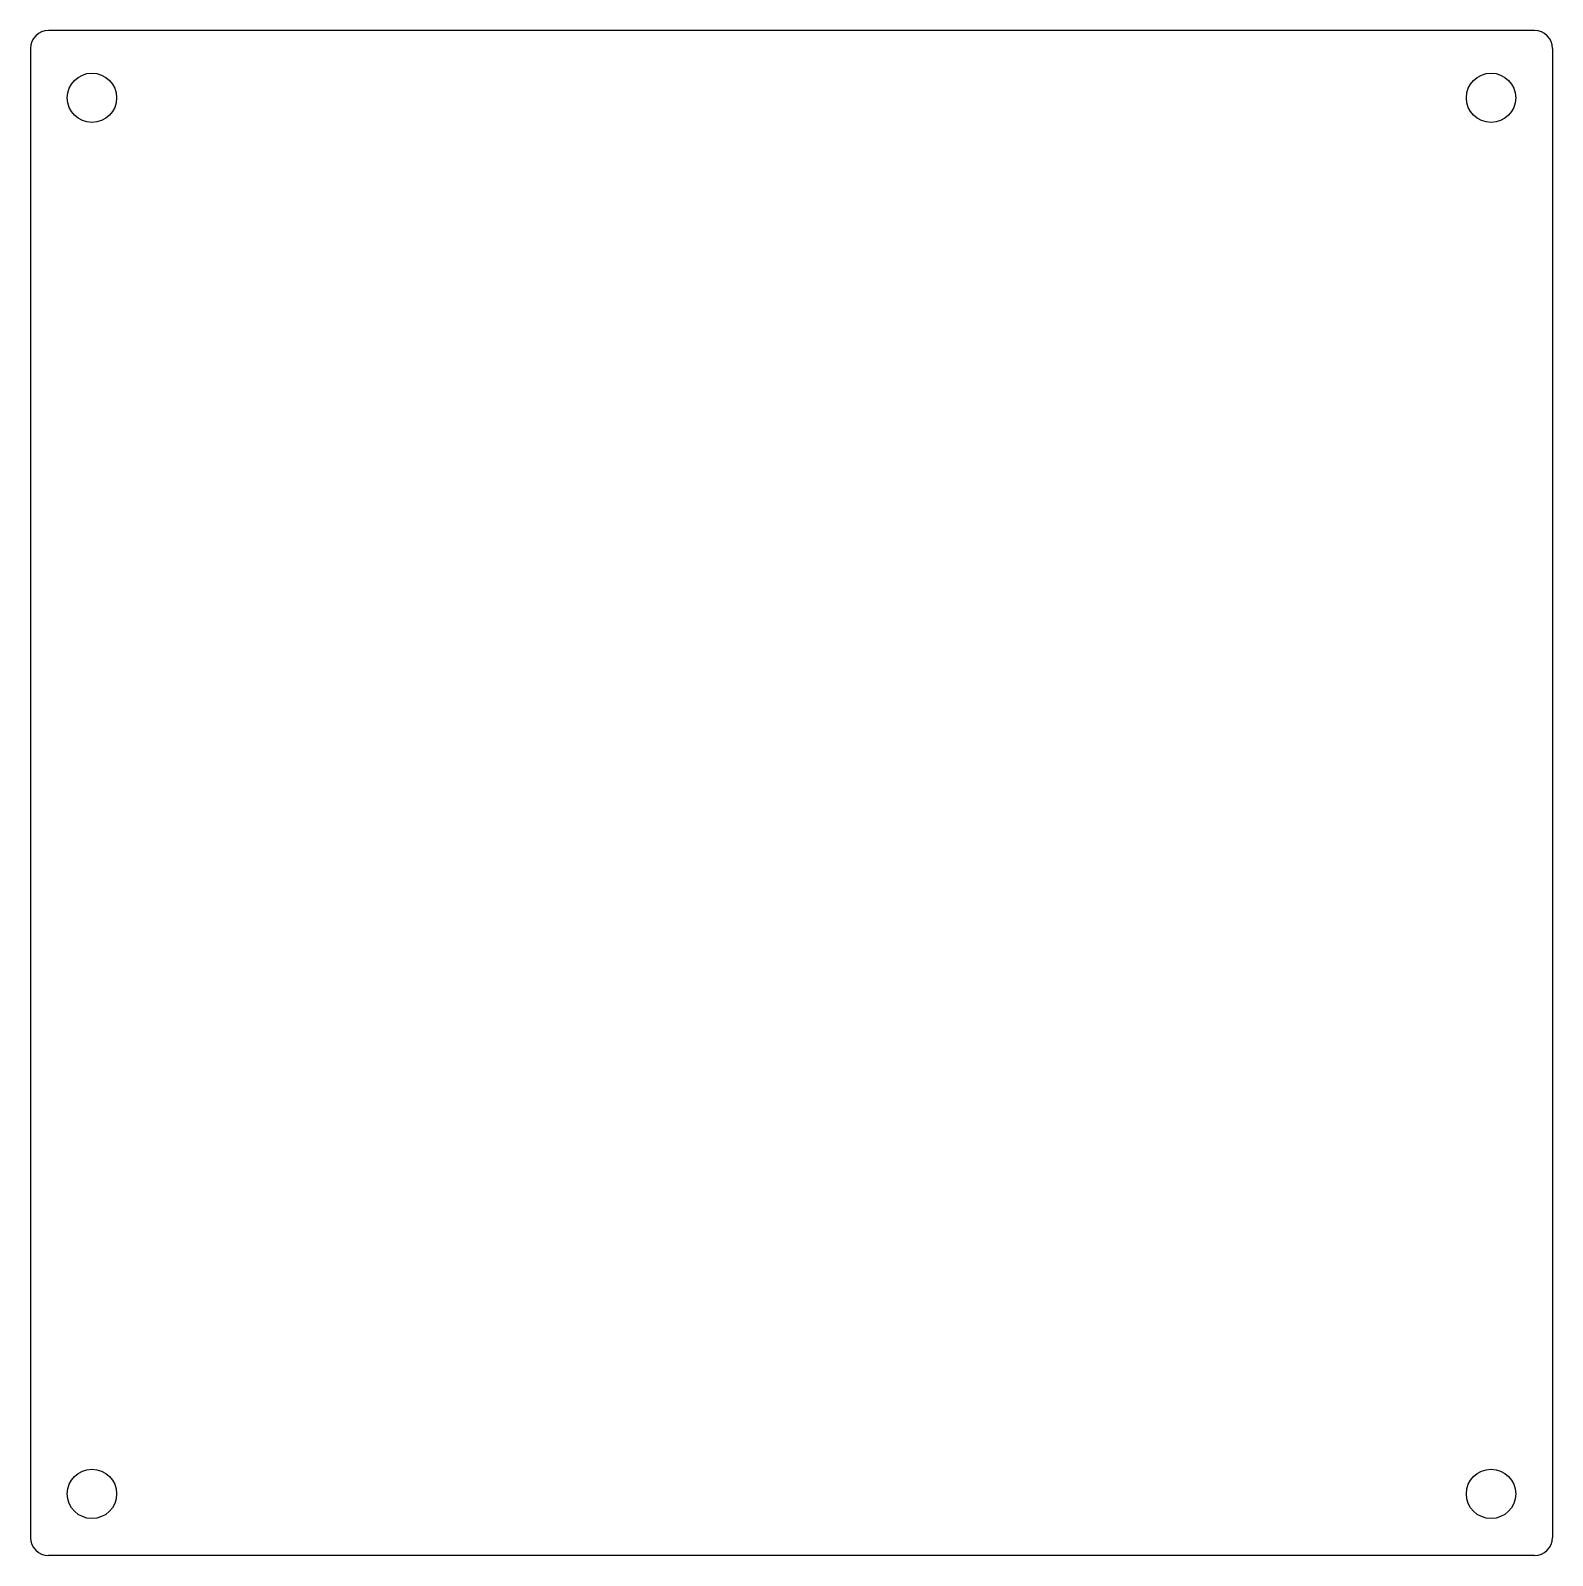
# Model space of a CAD drawing. Header units: inches. Extents: x -2.38 to 1.88, y -1.58 to 2.68.
import ezdxf

# ---------------------------------------------------------------- set-up
doc = ezdxf.new("R2010")
doc.units = ezdxf.units.IN
doc.header["$MEASUREMENT"] = 0

msp = doc.modelspace()

# ---------------------------------------------------------------- linework, layer by layer
at = {"color": 7, "linetype": 'Continuous', "lineweight": 25}
for p, q in [((1.825, 2.68), (-2.3259, 2.68)), ((-2.3759, 2.63), (-2.3759, -1.53)), ((1.875, 2.63), (1.875, -1.53)), ((1.825, -1.58), (-2.3259, -1.58))]:
    msp.add_line(p, q, dxfattribs=at)
for centre in [(-2.2043, 2.492), (1.7034, 2.492), (-2.2043, -1.4079), (1.7034, -1.4079)]:
    msp.add_circle(centre, 0.0689, dxfattribs=at)
for centre, start, end in [((-2.3259, 2.63), 90, 180), ((1.825, 2.63), 0, 90), ((-2.3259, -1.53), 180, 270), ((1.825, -1.53), 270, 0)]:
    msp.add_arc(centre, 0.05, start, end, dxfattribs=at)

doc.saveas('drawing.dxf')
